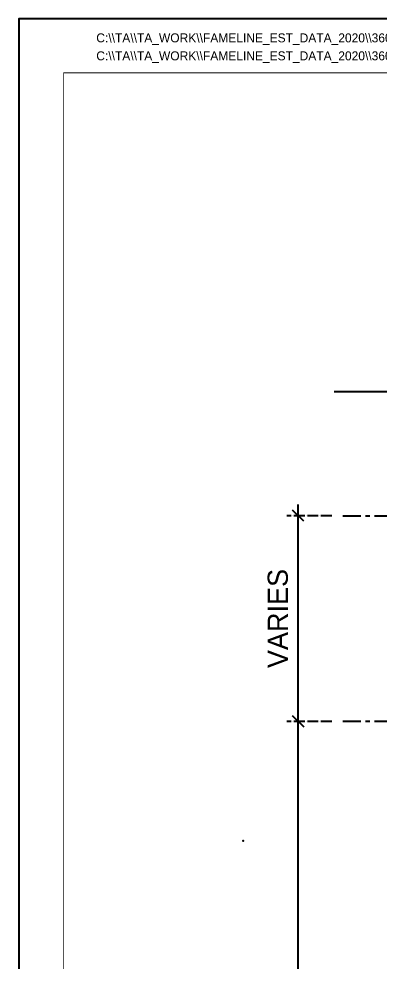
# Model space of a CAD drawing. Header units: millimetres. Extents: x -244126 to 368105, y -173968 to 259060.
# Drawn here: x -380 to 425, y 58751 to 60851 of the extents above; entities that cross this region are included whole.
import ezdxf
from ezdxf.enums import TextEntityAlignment as Align

# ---------------------------------------------------------------- set-up
doc = ezdxf.new("R2010")
doc.units = ezdxf.units.MM
doc.header["$MEASUREMENT"] = 0
for name, pattern in [('005_GG_TA_LINE', [13.75, 5, -1.25, 1.25, -1.25, 5]), ('ACAD_ISO04W100', [30, 24, -3, 0, -3]), ('CENTER', [2, 1.25, -0.25, 0.25, -0.25]), ('TA_GL_040.00000', [110, 40, -10, 10, -10, 40]), ('TA_HL_003.00000', [19.5, 10.65, -8.85])]:
    doc.linetypes.add(name, pattern=pattern)
for name, color, linetype in [('000 - GRID', 8, 'CENTER'), ('000 - L I N E 0.1', 1, 'Continuous'), ('000 - SYMBOL CON', 1, 'Continuous'), ('000 - T E X T', 4, 'Continuous'), ('000 - TITLEBLOCK', 4, 'Continuous'), ('000 - WIPEOUT', 250, 'Continuous'), ('A04_TUBE SERIES', 7, 'Continuous')]:
    doc.layers.add(name, color=color, linetype=linetype)
doc.styles.add('Cetury Gothic', font='GOTHIC.TTF')
doc.styles.add('CORDIA', font='cordia.shx')
doc.styles.add('TA', font='Cordia New.ttf', dxfattribs={"height": 4.5})
doc.dimstyles.new('DIM E-E', dxfattribs={"dimscale": 2, "dimtxt": 0.18, "dimasz": 0.1, "dimexe": 0.1, "dimexo": 0.1, "dimgap": 0.09, "dimtad": 1, "dimtoh": 1, "dimzin": 0, "dimdsep": 46, "dimtxsty": 'CORDIA', "dimblk": 'OBLIQUE', "dimcen": 0.1, "dimdle": 0.1, "dimclrd": 40, "dimclre": 140, "dimclrt": 3, "dimadec": 0, "dimazin": 0, "dimtfac": 1, "dimtix": 1, "dimtmove": 2, "dimatfit": 3, "dimfxl": 1, "dimtolj": 1, "dimtzin": 0, "dimarcsym": 0})

# ---------------------------------------------------------------- blocks, each defined once
blk = doc.blocks.new('A$Cfd196da9')
at = {"color": 0, "linetype": 'ByBlock', "const_width": 0.1}
blk.add_lwpolyline([(-143.5, -98), (96.5, -98), (96.5, 99), (-143.5, 99)], close=True, dxfattribs=at)
blk = doc.blocks.new('*U3058')
at = {"linetype": '005_GG_TA_LINE'}
blk.add_point((500, 2370), dxfattribs=at)
at = {"layer": '000 - L I N E 0.1', "color": 21, "linetype": 'Continuous'}
blk.add_lwpolyline([(142.4, 4200), (0, 4200), (0, 4057.6)], dxfattribs=at)
at = {"layer": '000 - TITLEBLOCK', "color": 250}
blk.add_lwpolyline([(0, 0), (5940, 0), (5940, 4200), (0, 4200)], close=True, dxfattribs=at)
at = {"layer": '000 - T E X T', "color": 3, "xscale": 20, "yscale": 20, "zscale": 20}
blk.add_blockref('A$Cfd196da9', (2970, 2100), dxfattribs=at)
at = {"color": 4, "style": 'TA'}
blk.add_attdef('PAPER_SIZE', text='', height=25, dxfattribs=at).set_placement((5686, 99.7), align=Align.MIDDLE_RIGHT)
blk.add_attdef('SCALE_SIZE', text='', height=25, dxfattribs=at).set_placement((5735.1, 100.3), align=Align.MIDDLE_LEFT)
at = {"layer": '000 - T E X T', "color": 250, "style": 'TA'}
for tag, height, p in [('SUPERLINK', 20, (172.6, 4157.7)), ('NAMEFILE', 20, (172.6, 4117.6)), ('SC', 400, (33.6, 3752.1))]:
    blk.add_attdef(tag, text='', height=height, dxfattribs=at).set_placement(p, align=Align.MIDDLE_LEFT)
at = {"layer": '000 - T E X T', "color": 4, "style": 'TA'}
for tag, height, p in [('PRELIM_NAME_JOB_1', 20, (5246.7, 3301.9)), ('PRELIM_NAME_JOB_2', 20, (5246.7, 3258.3)), ('PRELIM_NAME_PROJECT_1', 30, (4948.1, 3093.1)), ('PRELIM_NAME_PROJECT_2', 30, (4948.1, 3019.1)), ('PRELIM_NAME_PROJECT_3', 30, (4948.1, 2945.1)), ('PRELIM_NAME_TITLE_3', 24, (4955.1, 739.9)), ('DRAWING_NO1', 24, (4946.1, 329.2)), ('DRAWING_NO2', 24, (4946.1, 249.1)), ('PRELIM_NAME_TITLE_1', 1.2, (247.8, 43.7)), ('PRELIM_NAME_TITLE_2', 1.2, (247.8, 40.3))]:
    blk.add_attdef(tag, text='', height=height, dxfattribs=at).set_placement(p, align=Align.MIDDLE_LEFT)
at = {"layer": '000 - T E X T', "color": 4, "style": 'Cetury Gothic'}
for tag, p in [('SHEET_NO.', (5615.8, 340)), ('TOTAL_SHEET_NO.', (5609.7, 176.4))]:
    blk.add_attdef(tag, text='', height=36, dxfattribs=at).set_placement(p, align=Align.CENTER)
at = {"layer": '000 - T E X T', "color": 4, "style": 'TA'}
blk.add_attdef('NAME_REMARK', (552.9, 173), '', height=40, dxfattribs=at)
blk = doc.blocks.new('_Oblique')
at = {"color": 0, "linetype": 'ByBlock', "lineweight": -2}
blk.add_line((-0.5, -0.5), (0.5, 0.5), dxfattribs=at)
blk = doc.blocks.new('*D3797')
at = {"layer": 'A04_TUBE SERIES', "color": 40, "lineweight": -2, "transparency": 16777216}
blk.add_line((242.4, 57019.5), (242.4, 59311.6), dxfattribs=at)
at = {"layer": 'A04_TUBE SERIES', "color": 140, "linetype": 'ACAD_ISO04W100', "lineweight": -2, "transparency": 16777216}
for p, q in [((317.4, 59286.6), (217.4, 59286.6)), ((317.4, 57044.5), (217.4, 57044.5))]:
    blk.add_line(p, q, dxfattribs=at)
at = {"layer": 'Defpoints', "color": 0, "transparency": 16777216}
for p in [(242.4, 59286.6), (342.4, 59286.6), (342.4, 57044.5)]:
    blk.add_point(p, dxfattribs=at)
at = {"layer": 'A04_TUBE SERIES', "color": 40, "lineweight": -2, "transparency": 16777216, "xscale": 25, "yscale": 25, "zscale": 25}
for p, rotation in [((242.4, 59286.6), 90), ((242.4, 57044.5), 270)]:
    blk.add_blockref('_Oblique', p, dxfattribs=dict(at, rotation=rotation))
at = {"layer": 'A04_TUBE SERIES', "color": 3, "transparency": 16777216, "insert": (197.4, 58165.6), "char_height": 45, "attachment_point": 5, "rotation": 90, "style": 'CORDIA'}
blk.add_mtext('\\A1;VARIES', dxfattribs=at)
blk = doc.blocks.new('*D3798')
at = {"layer": 'A04_TUBE SERIES', "color": 40, "lineweight": -2, "transparency": 16777216}
blk.add_line((242.4, 59261.6), (242.4, 59769.5), dxfattribs=at)
at = {"layer": 'A04_TUBE SERIES', "color": 140, "linetype": 'ACAD_ISO04W100', "lineweight": -2, "transparency": 16777216}
for p, q in [((317.4, 59744.5), (217.4, 59744.5)), ((317.4, 59286.6), (217.4, 59286.6))]:
    blk.add_line(p, q, dxfattribs=at)
at = {"layer": 'Defpoints', "color": 0, "transparency": 16777216}
for p in [(242.4, 59744.5), (342.4, 59744.5), (342.4, 59286.6)]:
    blk.add_point(p, dxfattribs=at)
at = {"layer": 'A04_TUBE SERIES', "color": 40, "lineweight": -2, "transparency": 16777216, "xscale": 25, "yscale": 25, "zscale": 25}
for p, rotation in [((242.4, 59744.5), 90), ((242.4, 59286.6), 270)]:
    blk.add_blockref('_Oblique', p, dxfattribs=dict(at, rotation=rotation))
at = {"layer": 'A04_TUBE SERIES', "color": 3, "transparency": 16777216, "insert": (197.4, 59515.6), "char_height": 45, "attachment_point": 5, "rotation": 90, "style": 'CORDIA'}
blk.add_mtext('\\A1;VARIES', dxfattribs=at)
blk = doc.blocks.new('*U3718')
at = {"color": 3}
blk.add_wipeout([(-0.969, 1.974), (0.974, 0.031), (0.89, 0.219), (0.871, 0.424), (0.917, 0.625), (1.025, 0.8), (1.184, 0.931), (1.375, 1.006), (62.109, 1.006), (62.109, 4.406), (-62.792, 4.421), (-62.792, 1.021), (-1.37, 1.006), (-1.179, 1.079), (-1.021, 1.21), (-0.913, 1.384), (-0.866, 1.583), (-0.885, 1.787)], dxfattribs=at).dxf.layer = '000 - WIPEOUT'
at = {"layer": '000 - SYMBOL CON', "color": 0}
blk.add_line((-1.37, 1.006), (-62.792, 1.021), dxfattribs=at)
blk = doc.blocks.new('*U3721')
at = {"layer": '000 - GRID', "color": 0, "linetype": 'ByBlock'}
blk.add_line((0, 100), (0, -3000), dxfattribs=at)
at = {"style": 'TA', "flags": 1}
blk.add_attdef('LOCATION', (6, 6), '', height=4.5, dxfattribs=at)

msp = doc.modelspace()

# ---------------------------------------------------------------- block references
at = {"color": 2, "linetype": 'TA_HL_003.00000'}
ref = msp.add_blockref('*U3058', (-380.06902, 56650.53614), dxfattribs=at)
ref.add_attrib('SUPERLINK', 'C:\\\\TA\\\\TA_WORK\\\\FAMELINE_EST_DATA_2020\\\\360_กรมทางอากาศยาน\\\\360001_โครงการตึกตวรจค้นบุคคลและยานพาหนะก่อนเข้าพื้นที่เขตการบินท่าอากาศยานกระบี่\\\\01_FILE_OUT\\\\', dxfattribs={"layer": '000 - T E X T', "color": 250, "height": 20, "style": 'TA'}).set_placement((-207.42267, 60808.18954), align=Align.MIDDLE_LEFT)
ref.add_attrib('NAMEFILE', 'C:\\\\TA\\\\TA_WORK\\\\FAMELINE_EST_DATA_2020\\\\360_กรมทางอากาศยาน\\\\360001_โครงการตึกตวรจค้นบุคคลและยานพาหนะก่อนเข้าพื้นที่เขตการบินท่าอากาศยานกระบี่\\\\01_FILE_OUT\\\\', dxfattribs={"layer": '000 - T E X T', "color": 250, "height": 20, "style": 'TA'}).set_placement((-207.42267, 60768.18512), align=Align.MIDDLE_LEFT)
at = {"layer": '000 - GRID', "linetype": 'TA_GL_040.00000', "rotation": 90}
for p in [(442.40343, 59744.47557), (442.40343, 59286.6346)]:
    msp.add_blockref('*U3721', p, dxfattribs=at)

# ---------------------------------------------------------------- dimensions: what is measured, and where the dimension line sits
at = {"layer": 'A04_TUBE SERIES', "color": 3}
for base, p1, p2, picture, middle in [((242.40343, 59744.47557), (342.40343, 59286.6346), (342.40343, 59744.47557), '*D3798', (197.40343, 59515.55509)), ((242.40343, 59286.6346), (342.40343, 57044.47557), (342.40343, 59286.6346), '*D3797', (197.40343, 58165.55509))]:
    dim = msp.add_linear_dim(base=base, p1=p1, p2=p2, angle=90, text='VARIES', dimstyle='DIM E-E', override={"dimscale": 250}, dxfattribs=at)
    dim.commit()
    dim.dimension.update_dxf_attribs({"geometry": picture, "text_midpoint": middle})

# ---------------------------------------------------------------- next in the draw order: block references
at = {"layer": '000 - SYMBOL CON', "color": 2, "xscale": 25, "yscale": 25, "zscale": 25}
msp.add_blockref('*U3718', (1892.40343, 59994.47557), dxfattribs=at)

doc.saveas('drawing.dxf')
